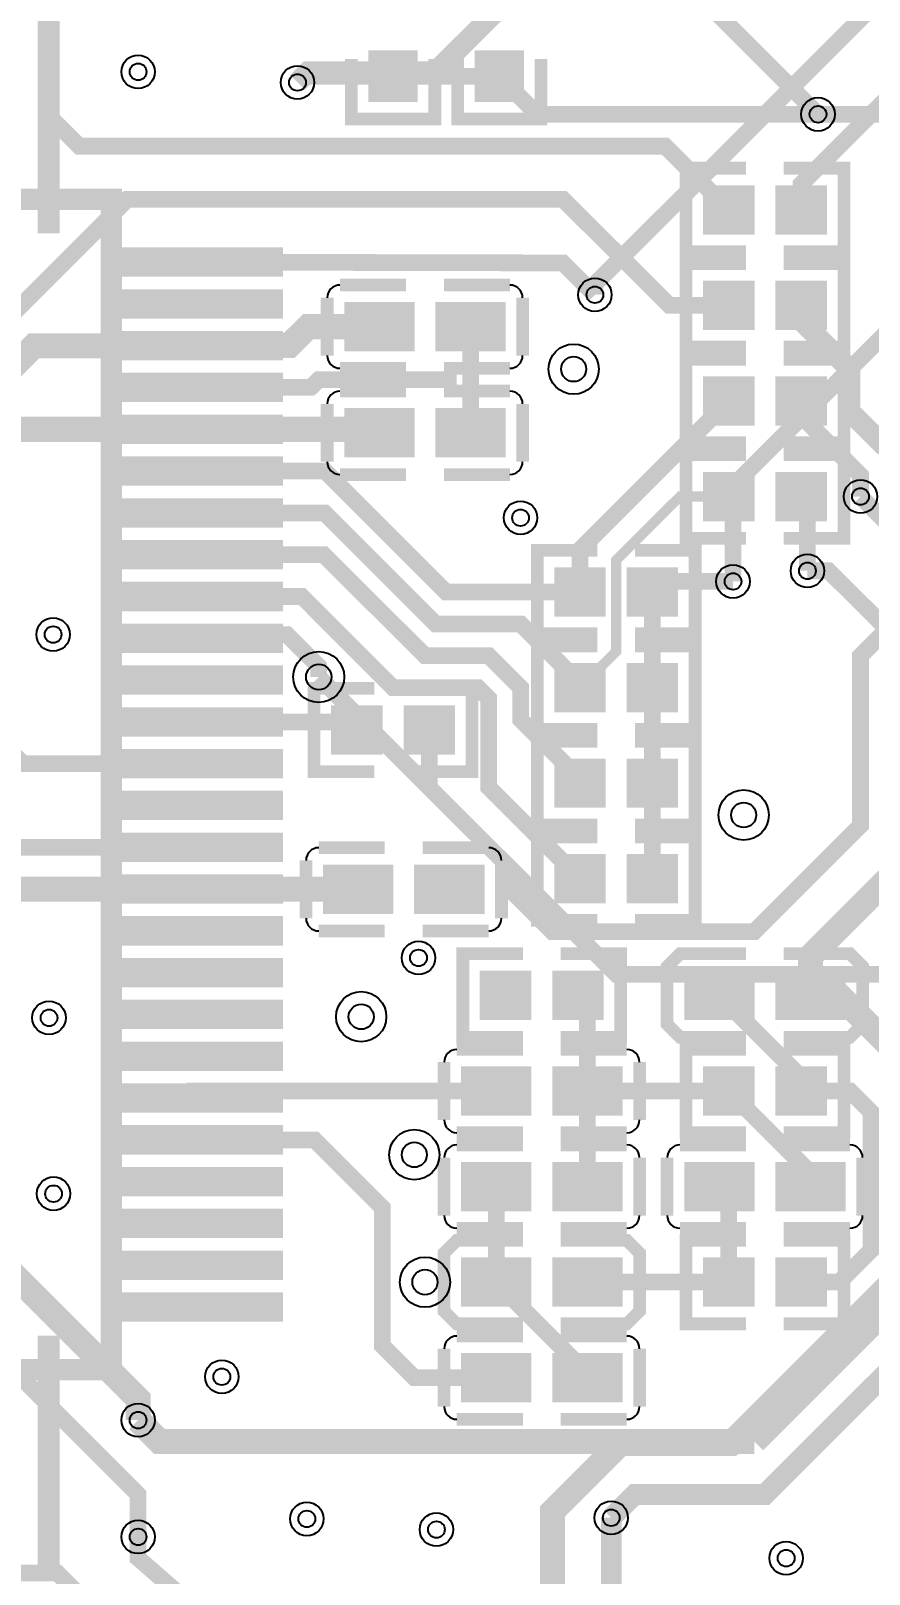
# Model space of a CAD drawing. Header units: millimetres. Extents: x 35 to 109.8, y -21 to 52.
# Drawn here: x 83.68 to 93.7, y 15.43 to 33.89 of the extents above; entities that cross this region are included whole.
import ezdxf

# ---------------------------------------------------------------- set-up
doc = ezdxf.new("R2010")
doc.units = ezdxf.units.MM
for name, color, linetype, true_color in [('BottomLayer', 7, 'Continuous', 0x0000ff), ('Hole', 7, 'Continuous', 0x222222), ('Multi-Layer', 7, 'Continuous', 0xc0c0c0), ('TopLayer', 7, 'Continuous', 0xff0000), ('TopPasteMaskLayer', 7, 'Continuous', 0x808080), ('TopSilkLayer', 7, 'Continuous', 0xffcc00), ('TopSolderMaskLayer', 7, 'Continuous', 0x800080)]:
    doc.layers.add(name, color=color, linetype=linetype, true_color=true_color)

msp = doc.modelspace()

# ---------------------------------------------------------------- hatches: boundary and pattern name
at = {"layer": 'TopLayer'}
for points in [[(84.02, 33.877), (84.02, 31.877), (83.77, 31.877), (83.77, 33.877)], [(88.281, 33.632), (87.741, 33.632), (87.741, 33.066), (88.281, 33.066)], [(89.551, 33.632), (89.011, 33.632), (89.011, 33.066), (89.551, 33.066)], [(92.306, 31.48), (92.306, 32.02), (91.741, 32.02), (91.741, 31.48)], [(92.606, 31.48), (92.606, 32.02), (93.172, 32.02), (93.172, 31.48)], [(86.643, 31), (84.643, 31), (84.643, 31.25), (86.643, 31.25)], [(92.306, 30.337), (92.306, 30.877), (91.741, 30.877), (91.741, 30.337)], [(92.606, 30.337), (92.606, 30.877), (93.172, 30.877), (93.172, 30.337)], [(86.643, 30.5), (84.643, 30.5), (84.643, 30.75), (86.643, 30.75)], [(88.242, 30.083), (88.242, 30.623), (87.452, 30.623), (87.452, 30.083)], [(88.542, 30.083), (88.542, 30.623), (89.332, 30.623), (89.332, 30.083)], [(86.643, 30.001), (84.643, 30.001), (84.643, 30.251), (86.643, 30.251)], [(86.643, 29.5), (84.643, 29.5), (84.643, 29.75), (86.643, 29.75)], [(92.306, 29.194), (92.306, 29.734), (91.741, 29.734), (91.741, 29.194)], [(92.606, 29.194), (92.606, 29.734), (93.172, 29.734), (93.172, 29.194)], [(86.643, 29), (84.643, 29), (84.643, 29.25), (86.643, 29.25)], [(88.242, 28.813), (88.242, 29.353), (87.452, 29.353), (87.452, 28.813)], [(88.542, 28.813), (88.542, 29.353), (89.332, 29.353), (89.332, 28.813)], [(86.643, 28.501), (84.643, 28.501), (84.643, 28.751), (86.643, 28.751)], [(92.306, 28.051), (92.306, 28.591), (91.741, 28.591), (91.741, 28.051)], [(92.606, 28.051), (92.606, 28.591), (93.172, 28.591), (93.172, 28.051)], [(86.643, 28), (84.643, 28), (84.643, 28.25), (86.643, 28.25)], [(86.643, 27.5), (84.643, 27.5), (84.643, 27.75), (86.643, 27.75)], [(90.528, 27.448), (90.528, 26.908), (89.963, 26.908), (89.963, 27.448)], [(90.828, 27.448), (90.828, 26.908), (91.394, 26.908), (91.394, 27.448)], [(86.643, 27), (84.643, 27), (84.643, 27.25), (86.643, 27.25)], [(86.643, 26.501), (84.643, 26.501), (84.643, 26.751), (86.643, 26.751)], [(86.643, 26), (84.643, 26), (84.643, 26.25), (86.643, 26.25)], [(90.528, 26.305), (90.528, 25.765), (89.963, 25.765), (89.963, 26.305)], [(90.828, 26.305), (90.828, 25.765), (91.394, 25.765), (91.394, 26.305)], [(86.643, 25.5), (84.643, 25.5), (84.643, 25.75), (86.643, 25.75)], [(87.861, 25.257), (87.861, 25.797), (87.296, 25.797), (87.296, 25.257)], [(88.161, 25.257), (88.161, 25.797), (88.727, 25.797), (88.727, 25.257)], [(86.643, 25.001), (84.643, 25.001), (84.643, 25.251), (86.643, 25.251)], [(90.528, 25.162), (90.528, 24.622), (89.963, 24.622), (89.963, 25.162)], [(90.828, 25.162), (90.828, 24.622), (91.394, 24.622), (91.394, 25.162)], [(86.643, 24.5), (84.643, 24.5), (84.643, 24.75), (86.643, 24.75)], [(86.643, 24), (84.643, 24), (84.643, 24.25), (86.643, 24.25)], [(90.528, 24.019), (90.528, 23.479), (89.963, 23.479), (89.963, 24.019)], [(90.828, 24.019), (90.828, 23.479), (91.394, 23.479), (91.394, 24.019)], [(87.988, 23.352), (87.988, 23.892), (87.198, 23.892), (87.198, 23.352)], [(88.288, 23.352), (88.288, 23.892), (89.078, 23.892), (89.078, 23.352)], [(86.643, 23.5), (84.643, 23.5), (84.643, 23.75), (86.643, 23.75)], [(86.643, 23), (84.643, 23), (84.643, 23.25), (86.643, 23.25)], [(86.643, 22.5), (84.643, 22.5), (84.643, 22.75), (86.643, 22.75)], [(89.639, 22.082), (89.639, 22.622), (89.074, 22.622), (89.074, 22.082)], [(89.939, 22.082), (89.939, 22.622), (90.505, 22.622), (90.505, 22.082)], [(92.306, 22.082), (92.306, 22.622), (91.516, 22.622), (91.516, 22.082)], [(92.606, 22.082), (92.606, 22.622), (93.396, 22.622), (93.396, 22.082)], [(86.643, 22.001), (84.643, 22.001), (84.643, 22.251), (86.643, 22.251)], [(86.643, 21.501), (84.643, 21.501), (84.643, 21.751), (86.643, 21.751)], [(89.639, 20.939), (89.639, 21.479), (88.849, 21.479), (88.849, 20.939)], [(89.939, 20.939), (89.939, 21.479), (90.729, 21.479), (90.729, 20.939)], [(92.306, 20.939), (92.306, 21.479), (91.741, 21.479), (91.741, 20.939)], [(92.606, 20.939), (92.606, 21.479), (93.172, 21.479), (93.172, 20.939)], [(86.643, 21), (84.643, 21), (84.643, 21.25), (86.643, 21.25)], [(86.643, 20.5), (84.643, 20.5), (84.643, 20.75), (86.643, 20.75)], [(89.639, 19.796), (89.639, 20.336), (88.849, 20.336), (88.849, 19.796)], [(89.939, 19.796), (89.939, 20.336), (90.729, 20.336), (90.729, 19.796)], [(92.306, 19.796), (92.306, 20.336), (91.516, 20.336), (91.516, 19.796)], [(92.606, 19.796), (92.606, 20.336), (93.396, 20.336), (93.396, 19.796)], [(86.643, 20.001), (84.643, 20.001), (84.643, 20.251), (86.643, 20.251)], [(86.643, 19.5), (84.643, 19.5), (84.643, 19.75), (86.643, 19.75)], [(86.643, 19), (84.643, 19), (84.643, 19.25), (86.643, 19.25)], [(89.639, 18.653), (89.639, 19.193), (88.849, 19.193), (88.849, 18.653)], [(89.939, 18.653), (89.939, 19.193), (90.729, 19.193), (90.729, 18.653)], [(92.306, 18.653), (92.306, 19.193), (91.741, 19.193), (91.741, 18.653)], [(92.606, 18.653), (92.606, 19.193), (93.172, 19.193), (93.172, 18.653)], [(86.643, 18.501), (84.643, 18.501), (84.643, 18.751), (86.643, 18.751)], [(89.639, 17.51), (89.639, 18.05), (88.849, 18.05), (88.849, 17.51)], [(89.939, 17.51), (89.939, 18.05), (90.729, 18.05), (90.729, 17.51)], [(83.77, 15.877), (83.77, 17.877), (84.02, 17.877), (84.02, 15.877)]]:
    msp.add_hatch(color=256, dxfattribs=at).paths.add_polyline_path(points)
at = {"layer": 'TopPasteMaskLayer'}
for points in [[(84.02, 33.877), (84.02, 31.877), (83.77, 31.877), (83.77, 33.877)], [(88.241, 33.647), (87.781, 33.647), (87.741, 33.607), (87.741, 33.106), (87.781, 33.066), (88.241, 33.066), (88.281, 33.106), (88.281, 33.607)], [(89.511, 33.647), (89.051, 33.647), (89.011, 33.607), (89.011, 33.106), (89.051, 33.066), (89.511, 33.066), (89.551, 33.106), (89.551, 33.607)], [(92.321, 31.52), (92.321, 31.98), (92.281, 32.02), (91.781, 32.02), (91.741, 31.98), (91.741, 31.52), (91.781, 31.48), (92.281, 31.48)], [(92.591, 31.52), (92.591, 31.98), (92.631, 32.02), (93.132, 32.02), (93.172, 31.98), (93.172, 31.52), (93.132, 31.48), (92.631, 31.48)], [(86.643, 31), (84.643, 31), (84.643, 31.25), (86.643, 31.25)], [(92.321, 30.377), (92.321, 30.837), (92.281, 30.877), (91.781, 30.877), (91.741, 30.837), (91.741, 30.377), (91.781, 30.337), (92.281, 30.337)], [(92.591, 30.377), (92.591, 30.837), (92.631, 30.877), (93.132, 30.877), (93.172, 30.837), (93.172, 30.377), (93.132, 30.337), (92.631, 30.337)], [(86.643, 30.5), (84.643, 30.5), (84.643, 30.75), (86.643, 30.75)], [(88.212, 30.578), (88.212, 30.128), (88.142, 30.078), (87.662, 30.078), (87.612, 30.128), (87.612, 30.578), (87.662, 30.628), (88.142, 30.628)], [(89.172, 30.578), (89.172, 30.128), (89.122, 30.078), (88.642, 30.078), (88.572, 30.128), (88.572, 30.578), (88.642, 30.628), (89.122, 30.628)], [(86.643, 30.001), (84.643, 30.001), (84.643, 30.251), (86.643, 30.251)], [(86.643, 29.5), (84.643, 29.5), (84.643, 29.75), (86.643, 29.75)], [(92.321, 29.234), (92.321, 29.694), (92.281, 29.734), (91.781, 29.734), (91.741, 29.694), (91.741, 29.234), (91.781, 29.194), (92.281, 29.194)], [(92.591, 29.234), (92.591, 29.694), (92.631, 29.734), (93.132, 29.734), (93.172, 29.694), (93.172, 29.234), (93.132, 29.194), (92.631, 29.194)], [(88.212, 29.308), (88.212, 28.858), (88.142, 28.808), (87.662, 28.808), (87.612, 28.858), (87.612, 29.308), (87.662, 29.358), (88.142, 29.358)], [(89.172, 29.308), (89.172, 28.858), (89.122, 28.808), (88.642, 28.808), (88.572, 28.858), (88.572, 29.308), (88.642, 29.358), (89.122, 29.358)], [(86.643, 29), (84.643, 29), (84.643, 29.25), (86.643, 29.25)], [(86.643, 28.501), (84.643, 28.501), (84.643, 28.751), (86.643, 28.751)], [(92.321, 28.091), (92.321, 28.551), (92.281, 28.591), (91.781, 28.591), (91.741, 28.551), (91.741, 28.091), (91.781, 28.051), (92.281, 28.051)], [(92.591, 28.091), (92.591, 28.551), (92.631, 28.591), (93.132, 28.591), (93.172, 28.551), (93.172, 28.091), (93.132, 28.051), (92.631, 28.051)], [(86.643, 28), (84.643, 28), (84.643, 28.25), (86.643, 28.25)], [(86.643, 27.5), (84.643, 27.5), (84.643, 27.75), (86.643, 27.75)], [(90.543, 27.408), (90.543, 26.948), (90.503, 26.908), (90.003, 26.908), (89.963, 26.948), (89.963, 27.408), (90.003, 27.448), (90.503, 27.448)], [(90.813, 27.408), (90.813, 26.948), (90.853, 26.908), (91.354, 26.908), (91.394, 26.948), (91.394, 27.408), (91.354, 27.448), (90.853, 27.448)], [(86.643, 27), (84.643, 27), (84.643, 27.25), (86.643, 27.25)], [(86.643, 26.501), (84.643, 26.501), (84.643, 26.751), (86.643, 26.751)], [(86.643, 26), (84.643, 26), (84.643, 26.25), (86.643, 26.25)], [(90.543, 26.265), (90.543, 25.805), (90.503, 25.765), (90.003, 25.765), (89.963, 25.805), (89.963, 26.265), (90.003, 26.305), (90.503, 26.305)], [(90.813, 26.265), (90.813, 25.805), (90.853, 25.765), (91.354, 25.765), (91.394, 25.805), (91.394, 26.265), (91.354, 26.305), (90.853, 26.305)], [(86.643, 25.5), (84.643, 25.5), (84.643, 25.75), (86.643, 25.75)], [(87.876, 25.297), (87.876, 25.757), (87.836, 25.797), (87.336, 25.797), (87.296, 25.757), (87.296, 25.297), (87.336, 25.257), (87.836, 25.257)], [(88.146, 25.297), (88.146, 25.757), (88.186, 25.797), (88.687, 25.797), (88.727, 25.757), (88.727, 25.297), (88.687, 25.257), (88.186, 25.257)], [(86.643, 25.001), (84.643, 25.001), (84.643, 25.251), (86.643, 25.251)], [(90.543, 25.122), (90.543, 24.662), (90.503, 24.622), (90.003, 24.622), (89.963, 24.662), (89.963, 25.122), (90.003, 25.162), (90.503, 25.162)], [(90.813, 25.122), (90.813, 24.662), (90.853, 24.622), (91.354, 24.622), (91.394, 24.662), (91.394, 25.122), (91.354, 25.162), (90.853, 25.162)], [(86.643, 24.5), (84.643, 24.5), (84.643, 24.75), (86.643, 24.75)], [(86.643, 24), (84.643, 24), (84.643, 24.25), (86.643, 24.25)], [(90.543, 23.979), (90.543, 23.519), (90.503, 23.479), (90.003, 23.479), (89.963, 23.519), (89.963, 23.979), (90.003, 24.019), (90.503, 24.019)], [(90.813, 23.979), (90.813, 23.519), (90.853, 23.479), (91.354, 23.479), (91.394, 23.519), (91.394, 23.979), (91.354, 24.019), (90.853, 24.019)], [(87.958, 23.847), (87.958, 23.397), (87.888, 23.347), (87.408, 23.347), (87.358, 23.397), (87.358, 23.847), (87.408, 23.897), (87.888, 23.897)], [(88.918, 23.847), (88.918, 23.397), (88.868, 23.347), (88.388, 23.347), (88.318, 23.397), (88.318, 23.847), (88.388, 23.897), (88.868, 23.897)], [(86.643, 23.5), (84.643, 23.5), (84.643, 23.75), (86.643, 23.75)], [(86.643, 23), (84.643, 23), (84.643, 23.25), (86.643, 23.25)], [(86.643, 22.5), (84.643, 22.5), (84.643, 22.75), (86.643, 22.75)], [(89.654, 22.122), (89.654, 22.582), (89.614, 22.622), (89.114, 22.622), (89.074, 22.582), (89.074, 22.122), (89.114, 22.082), (89.614, 22.082)], [(89.924, 22.122), (89.924, 22.582), (89.964, 22.622), (90.465, 22.622), (90.505, 22.582), (90.505, 22.122), (90.465, 22.082), (89.964, 22.082)], [(92.321, 22.266), (92.321, 22.438), (92.053, 22.622), (91.556, 22.622), (91.516, 22.582), (91.516, 22.122), (91.556, 22.082), (92.053, 22.082)], [(92.591, 22.266), (92.591, 22.438), (92.86, 22.622), (93.356, 22.622), (93.396, 22.582), (93.396, 22.122), (93.356, 22.082), (92.86, 22.082)], [(86.643, 22.001), (84.643, 22.001), (84.643, 22.251), (86.643, 22.251)], [(86.643, 21.501), (84.643, 21.501), (84.643, 21.751), (86.643, 21.751)], [(89.609, 21.434), (89.609, 20.984), (89.539, 20.934), (89.059, 20.934), (89.009, 20.984), (89.009, 21.434), (89.059, 21.484), (89.539, 21.484)], [(90.569, 21.434), (90.569, 20.984), (90.519, 20.934), (90.039, 20.934), (89.969, 20.984), (89.969, 21.434), (90.039, 21.484), (90.519, 21.484)], [(92.321, 20.979), (92.321, 21.439), (92.281, 21.479), (91.781, 21.479), (91.741, 21.439), (91.741, 20.979), (91.781, 20.939), (92.281, 20.939)], [(92.591, 20.979), (92.591, 21.439), (92.631, 21.479), (93.132, 21.479), (93.172, 21.439), (93.172, 20.979), (93.132, 20.939), (92.631, 20.939)], [(86.643, 21), (84.643, 21), (84.643, 21.25), (86.643, 21.25)], [(86.643, 20.5), (84.643, 20.5), (84.643, 20.75), (86.643, 20.75)], [(89.609, 20.291), (89.609, 19.841), (89.539, 19.791), (89.059, 19.791), (89.009, 19.841), (89.009, 20.291), (89.059, 20.341), (89.539, 20.341)], [(90.569, 20.291), (90.569, 19.841), (90.519, 19.791), (90.039, 19.791), (89.969, 19.841), (89.969, 20.291), (90.039, 20.341), (90.519, 20.341)], [(92.276, 20.291), (92.276, 19.841), (92.206, 19.791), (91.726, 19.791), (91.676, 19.841), (91.676, 20.291), (91.726, 20.341), (92.206, 20.341)], [(93.236, 20.291), (93.236, 19.841), (93.186, 19.791), (92.706, 19.791), (92.636, 19.841), (92.636, 20.291), (92.706, 20.341), (93.186, 20.341)], [(86.643, 20.001), (84.643, 20.001), (84.643, 20.251), (86.643, 20.251)], [(86.643, 19.5), (84.643, 19.5), (84.643, 19.75), (86.643, 19.75)], [(86.643, 19), (84.643, 19), (84.643, 19.25), (86.643, 19.25)], [(89.654, 18.837), (89.654, 19.009), (89.386, 19.193), (88.889, 19.193), (88.849, 19.153), (88.849, 18.693), (88.889, 18.653), (89.386, 18.653)], [(89.924, 18.837), (89.924, 19.009), (90.193, 19.193), (90.689, 19.193), (90.729, 19.153), (90.729, 18.693), (90.689, 18.653), (90.193, 18.653)], [(92.321, 18.693), (92.321, 19.153), (92.281, 19.193), (91.781, 19.193), (91.741, 19.153), (91.741, 18.693), (91.781, 18.653), (92.281, 18.653)], [(92.591, 18.693), (92.591, 19.153), (92.631, 19.193), (93.132, 19.193), (93.172, 19.153), (93.172, 18.693), (93.132, 18.653), (92.631, 18.653)], [(86.643, 18.501), (84.643, 18.501), (84.643, 18.751), (86.643, 18.751)], [(89.609, 18.005), (89.609, 17.555), (89.539, 17.505), (89.059, 17.505), (89.009, 17.555), (89.009, 18.005), (89.059, 18.055), (89.539, 18.055)], [(90.569, 18.005), (90.569, 17.555), (90.519, 17.505), (90.039, 17.505), (89.969, 17.555), (89.969, 18.005), (90.039, 18.055), (90.519, 18.055)], [(83.77, 15.877), (83.77, 17.877), (84.02, 17.877), (84.02, 15.877)]]:
    msp.add_hatch(color=256, dxfattribs=at).paths.add_polyline_path(points)
at = {"layer": 'TopSolderMaskLayer'}
for points in [[(84.026, 34.283), (84.026, 31.471), (83.764, 31.471), (83.764, 34.283)], [(88.305, 33.659), (87.717, 33.659), (87.717, 33.04), (88.305, 33.04)], [(89.575, 33.659), (88.987, 33.659), (88.987, 33.04), (89.575, 33.04)], [(92.332, 31.455), (92.332, 32.045), (91.715, 32.045), (91.715, 31.455)], [(92.581, 31.455), (92.581, 32.045), (93.197, 32.045), (93.197, 31.455)], [(86.694, 30.949), (84.592, 30.949), (84.592, 31.301), (86.694, 31.301)], [(92.332, 30.312), (92.332, 30.902), (91.715, 30.902), (91.715, 30.312)], [(92.581, 30.312), (92.581, 30.902), (93.197, 30.902), (93.197, 30.312)], [(86.694, 30.449), (84.592, 30.449), (84.592, 30.801), (86.694, 30.801)], [(88.268, 30.058), (88.268, 30.648), (87.427, 30.648), (87.427, 30.058)], [(88.517, 30.058), (88.517, 30.648), (89.358, 30.648), (89.358, 30.058)], [(86.694, 29.95), (84.592, 29.95), (84.592, 30.302), (86.694, 30.302)], [(86.694, 29.45), (84.592, 29.45), (84.592, 29.801), (86.694, 29.801)], [(92.332, 29.169), (92.332, 29.759), (91.715, 29.759), (91.715, 29.169)], [(92.581, 29.169), (92.581, 29.759), (93.197, 29.759), (93.197, 29.169)], [(88.268, 28.788), (88.268, 29.378), (87.427, 29.378), (87.427, 28.788)], [(88.517, 28.788), (88.517, 29.378), (89.358, 29.378), (89.358, 28.788)], [(86.694, 28.949), (84.592, 28.949), (84.592, 29.301), (86.694, 29.301)], [(86.694, 28.45), (84.592, 28.45), (84.592, 28.802), (86.694, 28.802)], [(92.332, 28.026), (92.332, 28.616), (91.715, 28.616), (91.715, 28.026)], [(92.581, 28.026), (92.581, 28.616), (93.197, 28.616), (93.197, 28.026)], [(86.694, 27.95), (84.592, 27.95), (84.592, 28.301), (86.694, 28.301)], [(86.694, 27.449), (84.592, 27.449), (84.592, 27.801), (86.694, 27.801)], [(90.554, 27.473), (90.554, 26.883), (89.937, 26.883), (89.937, 27.473)], [(90.803, 27.473), (90.803, 26.883), (91.419, 26.883), (91.419, 27.473)], [(86.694, 26.949), (84.592, 26.949), (84.592, 27.301), (86.694, 27.301)], [(86.694, 26.45), (84.592, 26.45), (84.592, 26.801), (86.694, 26.801)], [(86.694, 25.949), (84.592, 25.949), (84.592, 26.301), (86.694, 26.301)], [(90.554, 26.33), (90.554, 25.74), (89.937, 25.74), (89.937, 26.33)], [(90.803, 26.33), (90.803, 25.74), (91.419, 25.74), (91.419, 26.33)], [(86.694, 25.449), (84.592, 25.449), (84.592, 25.801), (86.694, 25.801)], [(87.887, 25.232), (87.887, 25.822), (87.27, 25.822), (87.27, 25.232)], [(88.136, 25.232), (88.136, 25.822), (88.752, 25.822), (88.752, 25.232)], [(86.694, 24.95), (84.592, 24.95), (84.592, 25.302), (86.694, 25.302)], [(90.554, 25.187), (90.554, 24.597), (89.937, 24.597), (89.937, 25.187)], [(90.803, 25.187), (90.803, 24.597), (91.419, 24.597), (91.419, 25.187)], [(86.694, 24.45), (84.592, 24.45), (84.592, 24.801), (86.694, 24.801)], [(86.694, 23.949), (84.592, 23.949), (84.592, 24.301), (86.694, 24.301)], [(90.554, 24.044), (90.554, 23.454), (89.937, 23.454), (89.937, 24.044)], [(90.803, 24.044), (90.803, 23.454), (91.419, 23.454), (91.419, 24.044)], [(88.014, 23.327), (88.014, 23.917), (87.173, 23.917), (87.173, 23.327)], [(88.263, 23.327), (88.263, 23.917), (89.104, 23.917), (89.104, 23.327)], [(86.694, 23.449), (84.592, 23.449), (84.592, 23.8), (86.694, 23.8)], [(86.694, 22.95), (84.592, 22.95), (84.592, 23.301), (86.694, 23.301)], [(86.694, 22.449), (84.592, 22.449), (84.592, 22.801), (86.694, 22.801)], [(89.665, 22.057), (89.665, 22.647), (89.048, 22.647), (89.048, 22.057)], [(89.914, 22.057), (89.914, 22.647), (90.53, 22.647), (90.53, 22.057)], [(92.332, 22.057), (92.332, 22.647), (91.491, 22.647), (91.491, 22.057)], [(92.581, 22.057), (92.581, 22.647), (93.422, 22.647), (93.422, 22.057)], [(86.694, 21.95), (84.592, 21.95), (84.592, 22.302), (86.694, 22.302)], [(86.694, 21.45), (84.592, 21.45), (84.592, 21.801), (86.694, 21.801)], [(89.665, 20.914), (89.665, 21.504), (88.824, 21.504), (88.824, 20.914)], [(89.914, 20.914), (89.914, 21.504), (90.755, 21.504), (90.755, 20.914)], [(92.332, 20.914), (92.332, 21.504), (91.715, 21.504), (91.715, 20.914)], [(92.581, 20.914), (92.581, 21.504), (93.197, 21.504), (93.197, 20.914)], [(86.694, 20.949), (84.592, 20.949), (84.592, 21.301), (86.694, 21.301)], [(86.694, 20.449), (84.592, 20.449), (84.592, 20.801), (86.694, 20.801)], [(89.665, 19.771), (89.665, 20.361), (88.824, 20.361), (88.824, 19.771)], [(89.914, 19.771), (89.914, 20.361), (90.755, 20.361), (90.755, 19.771)], [(92.332, 19.771), (92.332, 20.361), (91.491, 20.361), (91.491, 19.771)], [(92.581, 19.771), (92.581, 20.361), (93.422, 20.361), (93.422, 19.771)], [(86.694, 19.95), (84.592, 19.95), (84.592, 20.302), (86.694, 20.302)], [(86.694, 19.45), (84.592, 19.45), (84.592, 19.801), (86.694, 19.801)], [(86.694, 18.949), (84.592, 18.949), (84.592, 19.301), (86.694, 19.301)], [(89.665, 18.628), (89.665, 19.218), (88.824, 19.218), (88.824, 18.628)], [(89.914, 18.628), (89.914, 19.218), (90.755, 19.218), (90.755, 18.628)], [(92.332, 18.628), (92.332, 19.218), (91.715, 19.218), (91.715, 18.628)], [(92.581, 18.628), (92.581, 19.218), (93.197, 19.218), (93.197, 18.628)], [(86.694, 18.45), (84.592, 18.45), (84.592, 18.802), (86.694, 18.802)], [(83.764, 15.471), (83.764, 18.283), (84.026, 18.283), (84.026, 15.471)], [(89.665, 17.485), (89.665, 18.075), (88.824, 18.075), (88.824, 17.485)], [(89.914, 17.485), (89.914, 18.075), (90.755, 18.075), (90.755, 17.485)]]:
    msp.add_hatch(color=256, dxfattribs=at).paths.add_polyline_path(points)

# ---------------------------------------------------------------- linework, layer by layer
at = {"layer": 'BottomLayer'}
for points, const_width in [([(86.487, 36.957), (88.773, 36.957), (89.916, 35.814), (89.916, 34.798), (88.519, 33.401), (86.995, 33.401), (86.868, 33.274)], 0.25), ([(90.424, 30.734), (90.424, 30.861), (93.98, 34.417), (96.266, 34.417)], 0.2), ([(94.615, 32.385), (94.145, 32.855), (94.107, 32.893), (93.091, 32.893)], 0.2), ([(94.615, 32.385), (94.615, 30.988), (94.361, 30.734), (92.075, 28.448), (92.075, 27.305)], 0.2), ([(93.599, 28.321), (95.631, 26.289), (95.631, 25.921), (96, 25.552)], 0.2), ([(92.964, 27.432), (93.218, 27.432), (95.047, 25.603), (95.047, 25.349)], 0.2), ([(87.122, 26.162), (90.678, 22.606), (94.742, 22.606)], 0.2), ([(101.6, 25.019), (101.092, 25.019), (92.456, 16.383), (90.899, 16.383), (90.62, 16.104)], 0.25), ([(92.329, 17.018), (96.012, 20.701)], 0.3), ([(80.264, 20.193), (81.153, 20.193), (84.963, 16.383), (84.963, 15.875)], 0.2), ([(84.963, 17.272), (85.217, 17.018), (92.329, 17.018)], 0.3)]:
    msp.add_lwpolyline(points, dxfattribs=dict(at, const_width=const_width))
at = {"layer": 'Hole'}
for centre, radius in [((84.963, 33.401), 0.1), ((86.868, 33.274), 0.1), ((93.091, 32.893), 0.1), ((90.424, 30.734), 0.1), ((90.17, 29.845), 0.15), ((93.599, 28.321), 0.1), ((89.535, 28.067), 0.1), ((92.964, 27.432), 0.1), ((92.075, 27.305), 0.1), ((83.947, 26.67), 0.1), ((87.122, 26.162), 0.152), ((92.202, 24.511), 0.15), ((88.315, 22.802), 0.1), ((83.898, 22.085), 0.1), ((87.63, 22.098), 0.15), ((88.265, 20.447), 0.15), ((83.952, 19.981), 0.1), ((88.392, 18.923), 0.15), ((85.964, 17.791), 0.1), ((84.963, 17.272), 0.1), ((86.98, 16.09), 0.1), ((88.529, 15.963), 0.1), ((90.619, 16.104), 0.1), ((84.963, 15.875), 0.1), ((92.71, 15.621), 0.1)]:
    msp.add_circle(centre, radius, dxfattribs=at)
at = {"layer": 'Multi-Layer'}
for centre, radius in [((84.963, 33.401), 0.2), ((86.868, 33.274), 0.2), ((93.091, 32.893), 0.2), ((90.424, 30.734), 0.2), ((90.17, 29.845), 0.3), ((93.599, 28.321), 0.2), ((89.535, 28.067), 0.2), ((92.964, 27.432), 0.2), ((92.075, 27.305), 0.2), ((83.947, 26.67), 0.2), ((87.122, 26.162), 0.305), ((92.202, 24.511), 0.3), ((88.315, 22.802), 0.2), ((87.63, 22.098), 0.3), ((83.898, 22.085), 0.2), ((88.265, 20.447), 0.3), ((83.952, 19.981), 0.2), ((88.392, 18.923), 0.3), ((85.964, 17.791), 0.2), ((84.963, 17.272), 0.2), ((86.98, 16.09), 0.2), ((90.619, 16.104), 0.2), ((84.963, 15.875), 0.2), ((88.529, 15.963), 0.2), ((92.71, 15.621), 0.2)]:
    msp.add_circle(centre, radius, dxfattribs=at)
at = {"layer": 'TopLayer'}
for points, const_width in [([(91.313, 37.54), (91.313, 34.671), (93.091, 32.893)], 0.2), ([(92.888, 31.75), (92.888, 32.055), (94.488, 33.655), (94.488, 33.782)], 0.2), ([(86.868, 33.274), (86.943, 33.349), (88.011, 33.349)], 0.2), ([(88.011, 33.349), (89.281, 33.349)], 0.2), ([(89.281, 33.349), (89.737, 32.893), (93.091, 32.893)], 0.2), ([(83.894, 32.878), (84.26, 32.512), (91.262, 32.512), (92.024, 31.75)], 0.2), ([(83.058, 30.353), (83.312, 30.353), (84.836, 31.877), (90.043, 31.877), (91.313, 30.607), (92.024, 30.607)], 0.2), ([(92.888, 30.607), (92.888, 30.429), (93.472, 29.845), (93.472, 29.337), (93.853, 28.956), (95.631, 28.956), (96.774, 30.099), (96.774, 30.988), (96.139, 31.623)], 0.25), ([(85.644, 31.125), (90.043, 31.115), (90.424, 30.734)], 0.2), ([(85.643, 30.126), (86.768, 30.126), (86.995, 30.353), (87.847, 30.353)], 0.3), ([(88.937, 30.353), (88.937, 29.083), (88.937, 29.083)], 0.2), ([(74.397, 29.627), (83.221, 29.627), (83.719, 30.124), (85.644, 30.124)], 0.3), ([(88.443, 25.527), (88.443, 24.841), (89.408, 23.876), (89.408, 23.622), (89.916, 23.114), (92.329, 23.114), (93.599, 24.384), (93.599, 26.416), (97.028, 29.845), (99.949, 29.845)], 0.2), ([(88.773, 29.718), (87.122, 29.718), (87.028, 29.627), (85.644, 29.627)], 0.2), ([(92.023, 29.464), (90.245, 27.686), (90.245, 27.178)], 0.2), ([(92.888, 29.464), (92.888, 29.286), (93.599, 28.575), (93.599, 28.321)], 0.2), ([(79.869, 29.125), (85.643, 29.125)], 0.3), ([(87.847, 29.083), (87.805, 29.125), (85.643, 29.125)], 0.3), ([(85.643, 28.626), (87.198, 28.626), (88.646, 27.178), (90.245, 27.178)], 0.2), ([(85.644, 25.126), (83.587, 25.126), (83.058, 25.654), (83.058, 28.448)], 0.2), ([(90.245, 26.035), (90.678, 26.468), (90.678, 27.559), (91.44, 28.321), (92.023, 28.321)], 0.12), ([(92.889, 28.321), (92.964, 28.246), (92.964, 27.432)], 0.2), ([(85.643, 28.125), (87.191, 28.125), (88.519, 26.797), (89.535, 26.797), (90.245, 26.087), (90.245, 26.035)], 0.2), ([(85.643, 27.625), (87.183, 27.625), (88.392, 26.416), (89.154, 26.416), (89.535, 26.035), (89.535, 25.654), (90.245, 24.944), (90.245, 24.892)], 0.2), ([(91.111, 27.178), (91.238, 27.305), (92.075, 27.305)], 0.2), ([(85.643, 27.125), (86.922, 27.125), (88.011, 26.035), (89.027, 26.035), (89.154, 25.908), (89.154, 24.84), (90.245, 23.749)], 0.2), ([(91.111, 27.178), (91.111, 23.749)], 0.2), ([(85.643, 26.626), (85.688, 26.67), (86.741, 26.67), (87.122, 26.289), (87.122, 26.162)], 0.2), ([(94.382, 26.04), (94.382, 24.201), (93.002, 22.822), (93.002, 22.352)], 0.3), ([(87.578, 25.527), (87.481, 25.625), (85.643, 25.625)], 0.2), ([(85.644, 24.125), (82.291, 24.125), (80.264, 22.098), (80.264, 20.193)], 0.2), ([(74.295, 19.177), (80.391, 19.177), (81.915, 20.701), (81.915, 22.733), (82.807, 23.625), (85.301, 23.625)], 0.3), ([(87.592, 23.622), (85.644, 23.625)], 0.3), ([(93.002, 22.352), (93.345, 22.352), (94.234, 21.463), (94.234, 19.177), (92.05, 16.993), (90.729, 16.993), (89.916, 16.18), (89.916, 10.668)], 0.3), ([(90.222, 22.352), (90.334, 22.24), (90.334, 20.066)], 0.2), ([(91.911, 22.352), (92.889, 21.374), (92.889, 21.209)], 0.2), ([(85.644, 21.125), (85.644, 21.209), (89.243, 21.209)], 0.2), ([(90.334, 21.209), (92.023, 21.209)], 0.2), ([(92.023, 21.209), (93.001, 20.231), (93.001, 20.066)], 0.2), ([(92.888, 18.923), (93.345, 18.923), (93.726, 19.304), (93.726, 20.955), (93.472, 21.209), (92.888, 21.209)], 0.2), ([(85.643, 20.625), (87.071, 20.625), (87.884, 19.812), (87.884, 18.161), (88.265, 17.78), (89.244, 17.78)], 0.2), ([(89.244, 20.066), (89.244, 18.923)], 0.2), ([(91.911, 20.066), (92.023, 19.954), (92.023, 18.923)], 0.2), ([(83.312, 19.177), (84.963, 17.526), (84.963, 17.272)], 0.3), ([(89.244, 18.923), (90.334, 17.833), (90.334, 17.78)], 0.2), ([(90.334, 18.923), (92.023, 18.923)], 0.2), ([(79.896, 16.877), (79.896, 15.735), (80.188, 15.443), (83.998, 15.443), (85.217, 14.224), (85.217, 13.499)], 0.2), ([(90.62, 16.104), (90.62, 7.678), (91.948, 6.35), (96.901, 6.35)], 0.25), ([(84.963, 15.875), (84.963, 15.621), (86.995, 13.843), (86.995, 13.12), (87.706, 12.409)], 0.2)]:
    msp.add_lwpolyline(points, dxfattribs=dict(at, const_width=const_width))
at = {"layer": 'TopSilkLayer', "const_width": 0.152}
for points in [[(88.51, 33.556), (88.51, 32.838), (87.513, 32.838), (87.513, 33.556)], [(89.78, 33.556), (89.78, 32.838), (88.783, 32.838), (88.783, 33.556)], [(92.23, 31.251), (91.512, 31.251), (91.512, 32.249), (92.23, 32.249)], [(92.682, 31.251), (93.4, 31.251), (93.4, 32.249), (92.682, 32.249)], [(92.23, 30.108), (91.512, 30.108), (91.512, 31.106), (92.23, 31.106)], [(92.682, 30.108), (93.4, 30.108), (93.4, 31.106), (92.682, 31.106)], [(87.376, 30.852), (88.166, 30.852)], [(89.408, 30.852), (88.618, 30.852)], [(87.223, 30.007), (87.223, 30.699)], [(89.561, 30.007), (89.561, 30.699)], [(88.166, 29.854), (87.376, 29.854)], [(88.618, 29.854), (89.408, 29.854)], [(92.23, 28.965), (91.512, 28.965), (91.512, 29.963), (92.23, 29.963)], [(92.682, 28.965), (93.4, 28.965), (93.4, 29.963), (92.682, 29.963)], [(87.376, 29.582), (88.166, 29.582)], [(89.408, 29.582), (88.618, 29.582)], [(87.223, 28.737), (87.223, 29.429)], [(89.561, 28.737), (89.561, 29.429)], [(92.23, 27.822), (91.512, 27.822), (91.512, 28.82), (92.23, 28.82)], [(92.682, 27.822), (93.4, 27.822), (93.4, 28.82), (92.682, 28.82)], [(88.166, 28.584), (87.376, 28.584)], [(88.618, 28.584), (89.408, 28.584)], [(90.452, 27.677), (89.734, 27.677), (89.734, 26.679), (90.452, 26.679)], [(90.904, 27.677), (91.622, 27.677), (91.622, 26.679), (90.904, 26.679)], [(90.452, 26.534), (89.734, 26.534), (89.734, 25.536), (90.452, 25.536)], [(90.904, 26.534), (91.622, 26.534), (91.622, 25.536), (90.904, 25.536)], [(87.785, 25.028), (87.067, 25.028), (87.067, 26.026), (87.785, 26.026)], [(88.237, 25.028), (88.955, 25.028), (88.955, 26.026), (88.237, 26.026)], [(90.452, 25.391), (89.734, 25.391), (89.734, 24.393), (90.452, 24.393)], [(90.904, 25.391), (91.622, 25.391), (91.622, 24.393), (90.904, 24.393)], [(87.122, 24.121), (87.912, 24.121)], [(89.154, 24.121), (88.364, 24.121)], [(90.452, 24.248), (89.734, 24.248), (89.734, 23.25), (90.452, 23.25)], [(90.904, 24.248), (91.622, 24.248), (91.622, 23.25), (90.904, 23.25)], [(86.969, 23.276), (86.969, 23.968)], [(89.307, 23.276), (89.307, 23.968)], [(87.912, 23.123), (87.122, 23.123)], [(88.364, 23.123), (89.154, 23.123)], [(89.563, 21.853), (88.845, 21.853), (88.845, 22.851), (89.563, 22.851)], [(90.015, 21.853), (90.733, 21.853), (90.733, 22.851), (90.015, 22.851)], [(92.23, 21.853), (91.44, 21.853), (91.287, 22.006), (91.287, 22.698), (91.44, 22.851), (92.23, 22.851)], [(92.682, 21.853), (93.472, 21.853), (93.625, 22.006), (93.625, 22.698), (93.472, 22.851), (92.682, 22.851)], [(88.62, 20.863), (88.62, 21.555)], [(88.773, 21.708), (89.563, 21.708)], [(90.805, 21.708), (90.015, 21.708)], [(90.958, 20.863), (90.958, 21.555)], [(92.23, 20.71), (91.512, 20.71), (91.512, 21.708), (92.23, 21.708)], [(92.682, 20.71), (93.4, 20.71), (93.4, 21.708), (92.682, 21.708)], [(89.563, 20.71), (88.773, 20.71)], [(90.015, 20.71), (90.805, 20.71)], [(88.773, 20.565), (89.563, 20.565)], [(90.805, 20.565), (90.015, 20.565)], [(91.44, 20.565), (92.23, 20.565)], [(93.472, 20.565), (92.682, 20.565)], [(88.62, 19.72), (88.62, 20.412)], [(90.958, 19.72), (90.958, 20.412)], [(91.287, 19.72), (91.287, 20.412)], [(93.625, 19.72), (93.625, 20.412)], [(89.563, 19.567), (88.773, 19.567)], [(90.015, 19.567), (90.805, 19.567)], [(92.23, 19.567), (91.44, 19.567)], [(92.682, 19.567), (93.472, 19.567)], [(89.563, 18.424), (88.773, 18.424), (88.62, 18.577), (88.62, 19.269), (88.773, 19.422), (89.563, 19.422)], [(90.015, 18.424), (90.805, 18.424), (90.958, 18.577), (90.958, 19.269), (90.805, 19.422), (90.015, 19.422)], [(92.23, 18.424), (91.512, 18.424), (91.512, 19.422), (92.23, 19.422)], [(92.682, 18.424), (93.4, 18.424), (93.4, 19.422), (92.682, 19.422)], [(88.773, 18.279), (89.563, 18.279)], [(90.805, 18.279), (90.015, 18.279)], [(88.62, 17.434), (88.62, 18.126)], [(90.958, 17.434), (90.958, 18.126)], [(89.563, 17.281), (88.773, 17.281)], [(90.015, 17.281), (90.805, 17.281)]]:
    msp.add_lwpolyline(points, dxfattribs=at)
at = {"layer": 'TopSilkLayer', "const_width": 0.254}
msp.add_lwpolyline([(64.643, 31.877), (64.643, 17.877), (84.643, 17.877), (84.643, 31.877), (64.643, 31.877)], close=True, dxfattribs=at)
at = {"layer": 'TopSilkLayer'}
for centre, start, end in [((87.376, 30.699), 90, 180), ((89.408, 30.699), 0, 90), ((87.376, 30.007), 180, 270), ((89.408, 30.007), 270, 0), ((87.376, 29.429), 90, 180), ((89.408, 29.429), 0, 90), ((87.376, 28.737), 180, 270), ((89.408, 28.737), 270, 0), ((87.122, 23.968), 90, 180), ((89.154, 23.968), 0, 90), ((87.122, 23.276), 180, 270), ((89.154, 23.276), 270, 0), ((88.773, 21.555), 90, 180), ((90.805, 21.555), 0, 90), ((88.773, 20.863), 180, 270), ((90.805, 20.863), 270, 0), ((88.773, 20.412), 90, 180), ((90.805, 20.412), 0, 90), ((91.44, 20.412), 90, 180), ((93.472, 20.412), 0, 90), ((88.773, 19.72), 180, 270), ((90.805, 19.72), 270, 0), ((91.44, 19.72), 180, 270), ((93.472, 19.72), 270, 0), ((88.773, 18.126), 90, 180), ((90.805, 18.126), 0, 90), ((88.773, 17.434), 180, 270), ((90.805, 17.434), 270, 0)]:
    msp.add_arc(centre, 0.152, start, end, dxfattribs=at)

doc.saveas('drawing.dxf')
